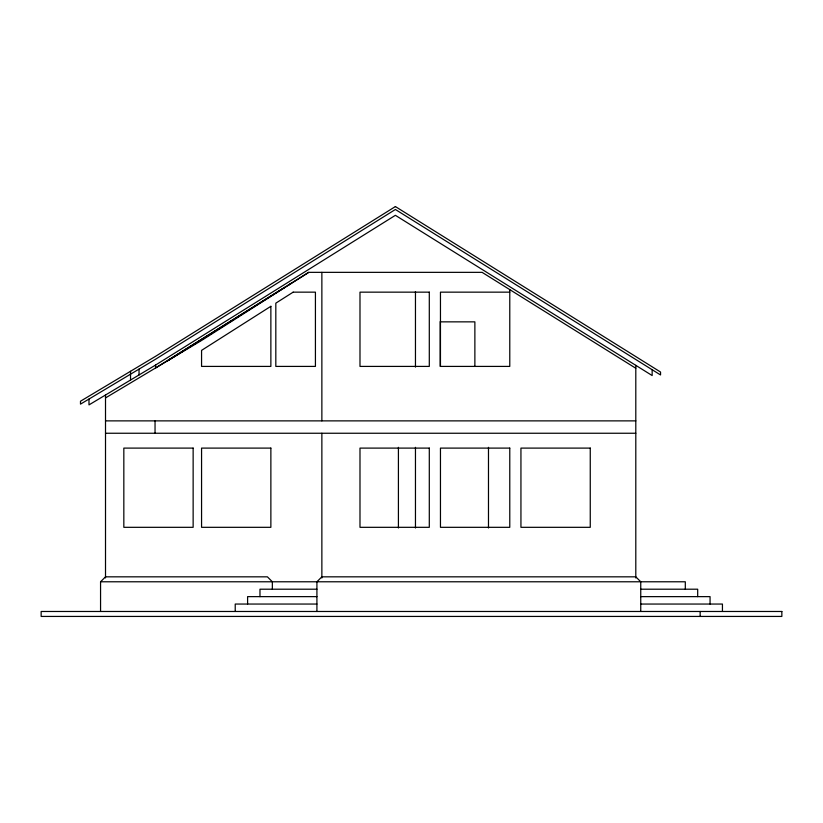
<?xml version="1.0" encoding="UTF-8"?>
<svg xmlns="http://www.w3.org/2000/svg" width="823" height="823" viewBox="0 0 823 823"><rect width="100%" height="100%" fill="white"/><g stroke="black" fill="none" stroke-linecap="round" stroke-linejoin="round"><path stroke-width="1.23" d="M100.56 611.479L100.56 581.779L105.509 576.83L267.403 576.83L272.351 581.779L272.351 589.206M635.798 368.262L482.103 272.351L308.728 272.351L201.563 340.465L105.509 397.921M284.84 287.309L167.542 360.783L195.73 343.222M288.091 285.272L291.352 283.235M88.987 399.052L88.987 404.895L155.568 365.062L395.39 215.317L652.155 375.545L652.155 369.712M308.728 272.351L155.568 367.984L155.568 365.062M197.901 341.874L202.242 339.169M204.413 337.821L208.744 335.115M210.914 333.768L215.256 331.062M217.426 329.714L221.757 327.009M223.928 325.661L226.099 324.313M230.44 321.608L232.6 320.26M236.942 317.555L239.112 316.207M509.776 292.155L440.459 292.155L440.459 366.41M440.49 321.855L474.871 321.855L474.871 366.286M105.509 420.872L635.798 420.872M105.509 433.248L635.798 433.248M100.56 581.779L685.312 581.779L685.312 589.206M316.917 589.206L259.975 589.206L259.975 596.634M640.747 589.206L697.688 589.206L697.688 596.634M316.917 596.634L247.6 596.634L247.6 604.051M640.747 596.634L710.064 596.634L710.064 604.051M316.917 604.051L235.224 604.051L235.224 611.479M640.747 604.051L722.44 604.051L722.44 611.479M700.157 611.479L700.157 616.437M640.747 611.479L640.747 581.779L635.798 576.83L321.865 576.83L316.917 581.779L316.917 611.479M635.798 365.34L635.798 577.972M509.776 289.614L509.776 366.41L440.212 366.41L440.212 321.598M488.481 447.331L488.481 527.996M415.461 291.558L415.461 367.099M415.461 447.331L415.461 527.996M398.414 447.331L398.414 527.996M321.865 272.351L321.865 420.872M321.865 433.248L321.865 577.972M155.043 420.872L155.043 433.248M139.036 369.116L139.036 374.949M130.538 371.276L130.538 380.031M105.509 394.999L105.509 577.931M270.87 306.31L201.563 350.372L201.563 366.41L270.87 366.41L270.87 306.31M293.153 292.155L275.818 303.162L275.818 366.41L315.425 366.41L315.425 292.155L293.153 292.155M395.39 206.563L155.568 356.308L80.489 401.223L80.489 404.134L155.568 359.219L395.39 209.484L660.55 374.959L660.55 372.037L395.39 206.563M429.297 292.155L359.99 292.155L359.99 366.41L429.297 366.41L429.297 292.155M193.138 448.103L123.831 448.103L123.831 527.317L193.138 527.317L193.138 448.103M270.87 448.103L201.563 448.103L201.563 527.317L270.87 527.317L270.87 448.103M429.297 448.103L359.99 448.103L359.99 527.317L429.297 527.317L429.297 448.103M509.776 448.103L440.459 448.103L440.459 527.317L509.776 527.317L509.776 448.103M590.256 448.103L520.938 448.103L520.938 527.317L590.256 527.317L590.256 448.103M781.85 611.479L41.15 611.479L41.15 616.437L781.85 616.437L781.85 611.479"/></g></svg>
